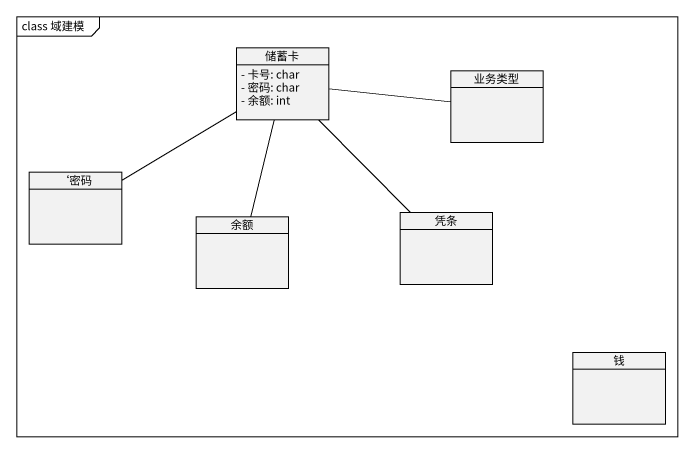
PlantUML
@startuml
mainframe class 域建模
hide circle
hide empty members
skinparam classAttributeIconSize 0
class 储蓄卡 {
  - 卡号: char
  - 密码: char
  - 余额: int
}
class 业务类型
class "‘密码" as 密码
class 余额
class 凭条
class 钱
储蓄卡 -right- 业务类型
储蓄卡 -- 余额
储蓄卡 -- 凭条
密码 -up- 储蓄卡
@enduml
